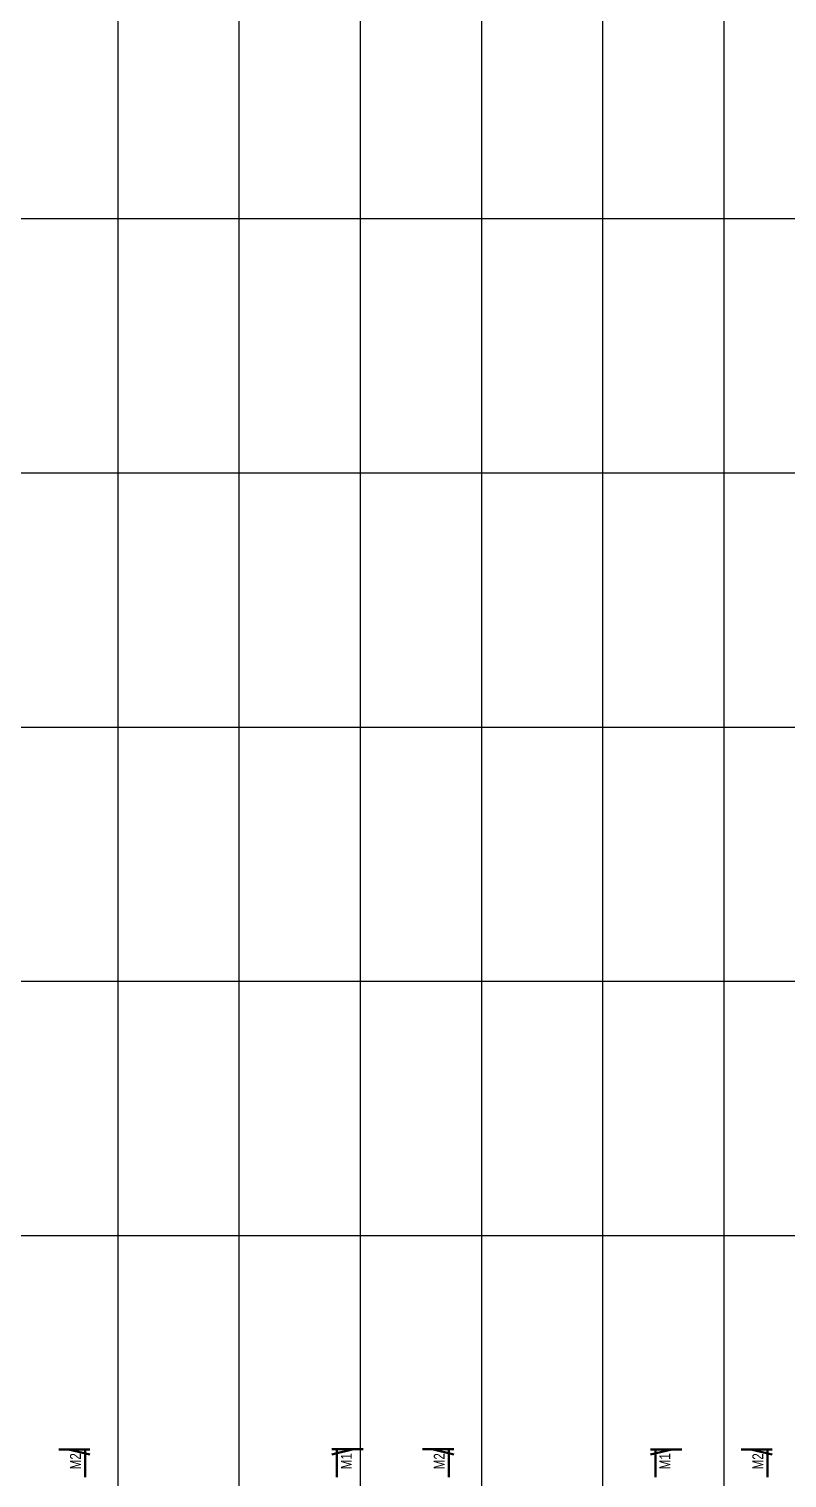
# Model space of a CAD drawing. Header units: inches. Extents: x -5298 to 11252, y 8210 to 22495.
# Drawn here: x 9214 to 10049, y 13207 to 14803 of the extents above; entities that cross this region are included whole.
import ezdxf

# ---------------------------------------------------------------- set-up
doc = ezdxf.new("R2010")
doc.units = ezdxf.units.IN
doc.header["$LTSCALE"] = 55
doc.header["$MEASUREMENT"] = 0
doc.layers.add('BEAM', color=3, linetype='Continuous')
doc.layers.add('W', color=1, linetype='Continuous', lineweight=50)
doc.styles.add('AD', font='oron')

msp = doc.modelspace()

# ---------------------------------------------------------------- linework, layer by layer
at = {"layer": 'BEAM', "color": 5}
for p, q in [((9311.896, 11513.244), (9311.896, 18236.017)), ((9445.389, 11513.244), (9445.389, 18236.017)), ((9578.883, 11513.244), (9578.883, 18236.017)), ((9712.377, 11513.244), (9712.377, 18236.017)), ((9845.871, 11513.244), (9845.871, 18236.017)), ((9979.365, 11513.244), (9979.365, 18236.017)), ((7576.475, 14594.515), (10780.328, 14594.515)), ((7576.475, 14314.399), (10780.328, 14314.399)), ((7576.475, 14034.284), (10780.328, 14034.284)), ((7576.475, 13754.168), (10780.328, 13754.168)), ((7576.475, 13474.053), (10780.328, 13474.053))]:
    msp.add_line(p, q, dxfattribs=at)
at = {"layer": 'W'}
for p, q in [((9257.216, 13238.504, 0), (9280.887, 13232.911, 0)), ((9280.887, 13238.504, 0), (9257.216, 13238.504, 0)), ((9570.962, 13238.554, 0), (9547.291, 13232.96, 0)), ((9547.291, 13238.554, 0), (9570.962, 13238.554, 0)), ((9657.804, 13238.554, 0), (9681.475, 13232.96, 0)), ((9681.475, 13238.554, 0), (9657.804, 13238.554, 0)), ((9921.834, 13238.422, 0), (9898.163, 13232.829, 0)), ((9898.163, 13238.422, 0), (9921.834, 13238.422, 0)), ((10008.676, 13238.422, 0), (10032.347, 13232.829, 0)), ((10032.347, 13238.422, 0), (10008.676, 13238.422, 0))]:
    msp.add_line(p, q, dxfattribs=at)
at = {"layer": 'W', "elevation": 0}
for points in [[(9275.476, 13207.835), (9275.476, 13238.504), (9246.51, 13238.504)], [(9552.702, 13207.885), (9552.702, 13238.554), (9581.668, 13238.554)], [(9676.064, 13207.885), (9676.064, 13238.554), (9647.098, 13238.554)], [(9903.574, 13207.753), (9903.574, 13238.422), (9932.54, 13238.422)], [(10026.937, 13207.753), (10026.937, 13238.422), (9997.97, 13238.422)]]:
    msp.add_lwpolyline(points, dxfattribs=at)

# ---------------------------------------------------------------- texts
at = {"layer": 'W', "style": 'AD', "width": 0.8}
for s, p in [('M2', (9270.952, 13216.527, 0)), ('M1', (9569.179, 13216.577, 0)), ('M2', (9671.54, 13216.577, 0)), ('M1', (9920.051, 13216.445, 0)), ('M2', (10022.412, 13216.445, 0))]:
    msp.add_text(s, height=11.9529, rotation=90, dxfattribs=at).set_placement(p)

doc.saveas('drawing.dxf')
